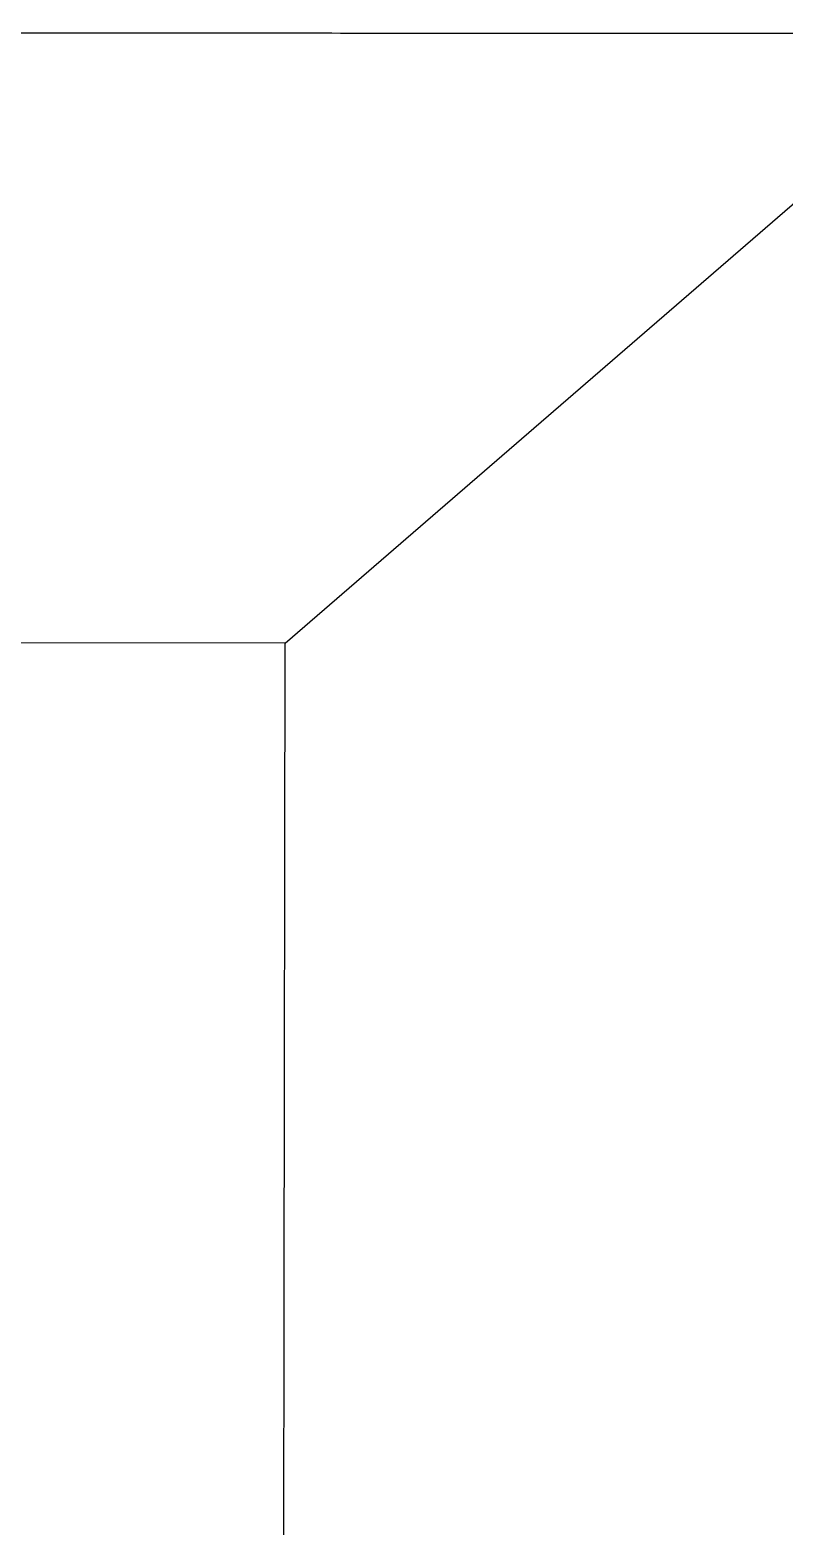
# Model space of a CAD drawing. Header units: metres. Extents: x -1161 to -1081, y 0 to 563.
# Drawn here: x -1104.518 to -1103.134, y 511.175 to 513.923 of the extents above; entities that cross this region are included whole.
import ezdxf

# ---------------------------------------------------------------- set-up
doc = ezdxf.new("R2010")
doc.units = ezdxf.units.M
doc.layers.add('A-GENM', color=7, linetype='Continuous', lineweight=35)

# ---------------------------------------------------------------- blocks, each defined once
blk = doc.blocks.new('T2DPAA-T2D-C3S-RS-M3D-100334_rvt-1-DRG-2873121 - DECK SLAB GENERAL ARRANGEMENT PLAN')
at = {"layer": 'A-GENM', "color": 254, "lineweight": 25, "true_color": 0xd1d1d1}
for p, q in [((-1104.0498, 512.7965), (-1102.7562, 513.9168)), ((-1104.0498, 512.7965), (-1105.395, 512.7989)), ((-1104.0515, 511.5969), (-1104.0498, 512.7965)), ((-1104.0525, 510.8953), (-1104.0515, 511.5961))]:
    blk.add_line(p, q, dxfattribs=at)
at = {"layer": 'A-GENM', "color": 9, "lineweight": 25, "true_color": 0xbebebe}
blk.add_open_spline([(-1107.2737, 513.9229), (-1107.1064, 513.9225), (-1106.7718, 513.9218), (-1106.3535, 513.9209), (-1106.0189, 513.92), (-1105.6842, 513.9192), (-1105.3496, 513.9183), (-1105.015, 513.9179), (-1104.6803, 513.9175), (-1104.262, 513.9174), (-1103.7601, 513.9172), (-1103.2582, 513.917), (-1102.9235, 513.9168), (-1102.7562, 513.9168)], degree=3, knots=[0, 0, 0, 0, 0.111111, 0.222222, 0.277778, 0.333333, 0.444444, 0.5, 0.555556, 0.666667, 0.777778, 0.888889, 1, 1, 1, 1], dxfattribs=at)

msp = doc.modelspace()

# ---------------------------------------------------------------- block references
at = {"lineweight": 5}
msp.add_blockref('T2DPAA-T2D-C3S-RS-M3D-100334_rvt-1-DRG-2873121 - DECK SLAB GENERAL ARRANGEMENT PLAN', (0, 0), dxfattribs=at)

doc.saveas('drawing.dxf')
